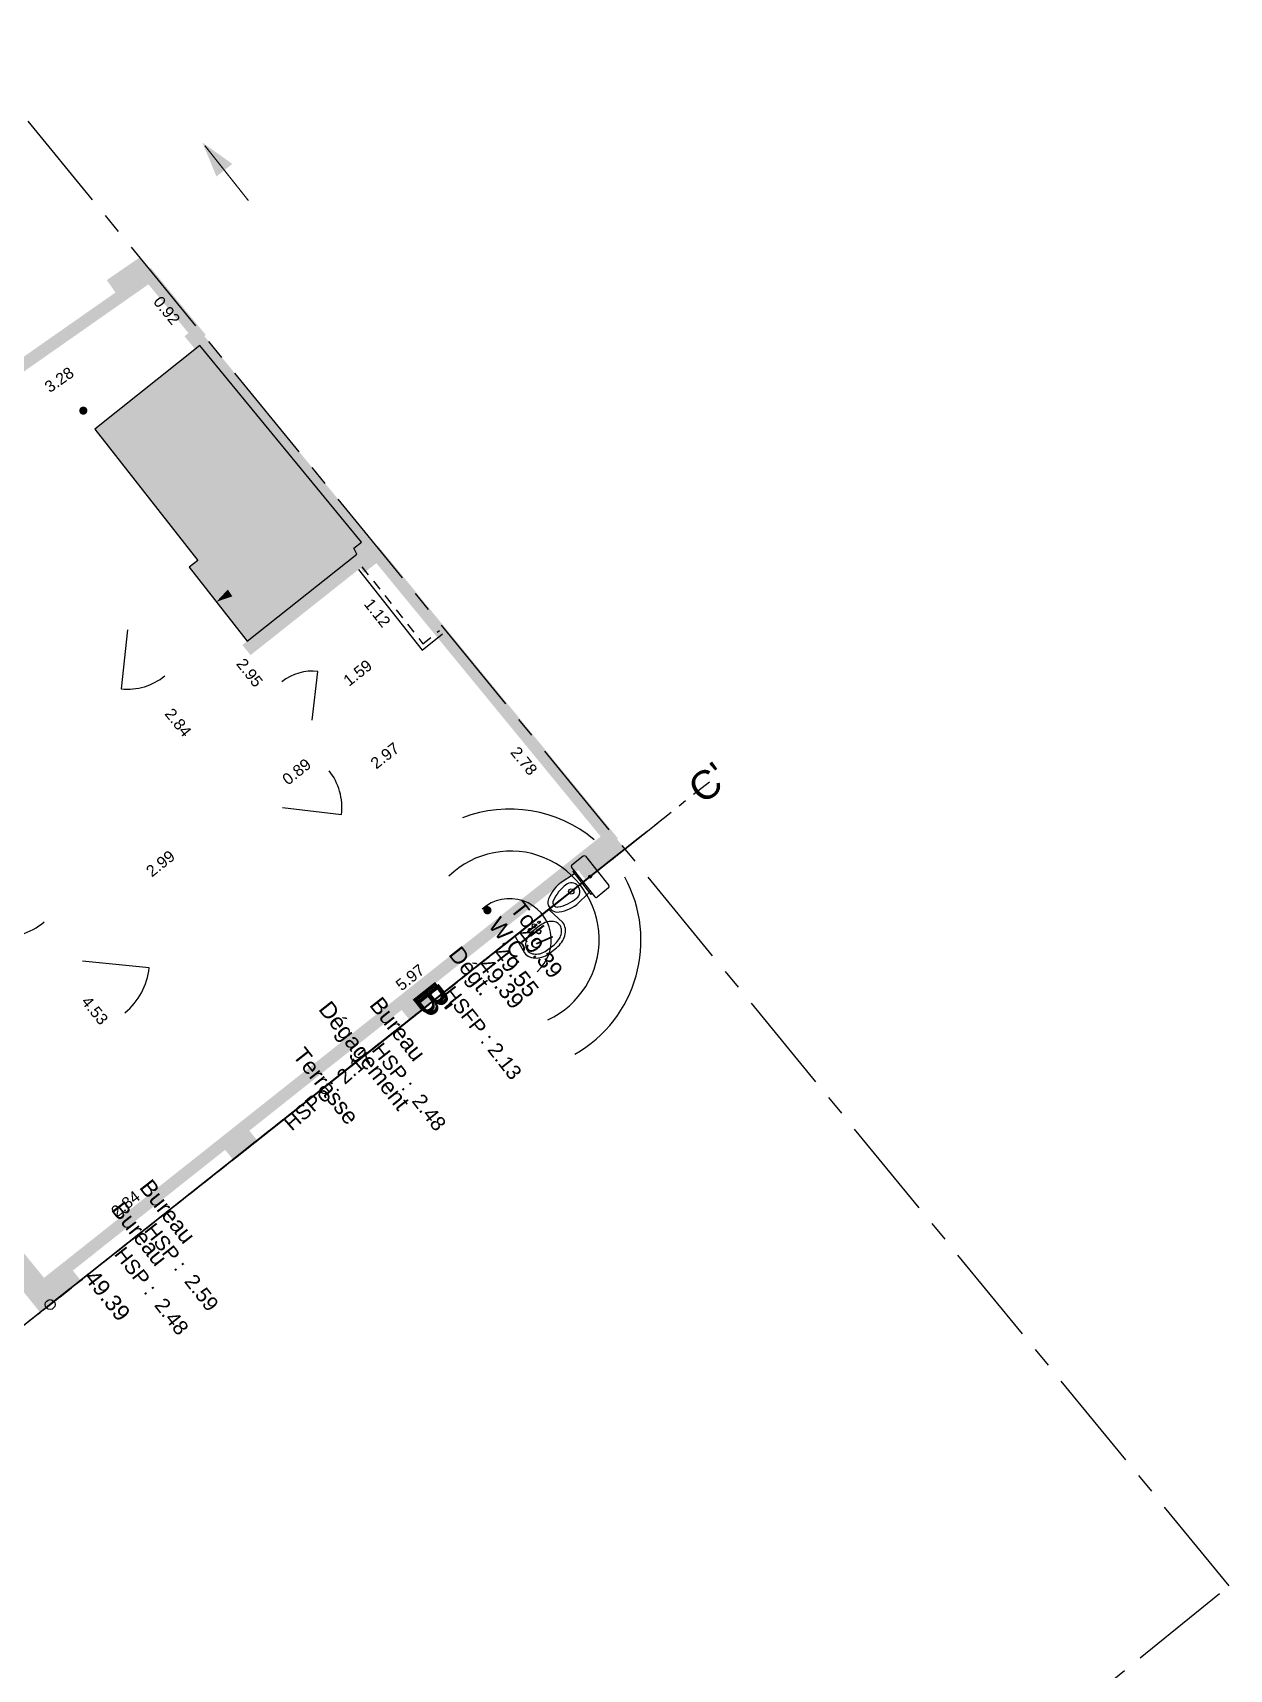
# Model space of a CAD drawing. Header units: metres. Extents: x 1648217.8 to 1648249.8, y 8187334.1 to 8187367.5.
# Drawn here: x 1648235.15 to 1648249.83, y 8187346.57 to 8187366.66 of the extents above; entities that cross this region are included whole.
import ezdxf

# ---------------------------------------------------------------- set-up
doc = ezdxf.new("R2010")
doc.units = ezdxf.units.M
doc.header["$PDMODE"] = 32
doc.header["$PDSIZE"] = 0.02
for name, pattern in [('AXES', [2, 1.25, -0.25, 0.25, -0.25]), ('CACHE2', [0.1875, 0.125, -0.0625]), ('CENTER2', [1.125, 0.75, -0.125, 0.125, -0.125]), ('TIRETPT2', [0.5, 0.25, -0.125, 0, -0.125])]:
    doc.linetypes.add(name, pattern=pattern)
for name, color, linetype in [('GEX_BAT_allege', 161, 'Continuous'), ('GEX_BAT_cloison', 2, 'Continuous'), ('GEX_BAT_escalier_rampe', 6, 'Continuous'), ('GEX_BAT_fenetre', 4, 'Continuous'), ('GEX_BAT_gaine_tremie', 13, 'Continuous'), ('GEX_BAT_garde_corps', 181, 'Continuous'), ('GEX_BAT_linteau_cloison', 3, 'CACHE2'), ('GEX_BAT_linteau_mur', 6, 'CACHE2'), ('GEX_BAT_mur', 1, 'Continuous'), ('GEX_BAT_mur_bas', 150, 'Continuous'), ('GEX_BAT_placard', 21, 'Continuous'), ('GEX_BAT_poutre', 32, 'CACHE2'), ('GEX_MEP_cesure', 11, 'CENTER2'), ('GEX_MEP_trait_de_coupe', 21, 'TIRETPT2'), ('GEX_MEP_txt_cot_alti', 51, 'Continuous'), ('GEX_MEP_txt_cot_plani', 30, 'Continuous'), ('GEX_MEP_txt_design_annexe', 6, 'Continuous'), ('GEX_MEP_txt_designation', 7, 'Continuous'), ('GEX_RES_bat_eau_pluviale', 171, 'Continuous')]:
    doc.layers.add(name, color=color, linetype=linetype)
for name, color, linetype, true_color in [('GEX_EDS_sdp_1-bureau', 1, 'AXES', 0xff0000), ('GEX_EDS_sdp_2-tremie', 7, 'Continuous', 0xffff7f), ('GEX_EQU_sanitaire', 9, 'Continuous', 0x808080), ('GEX_FON_limite_propriete', 1, 'AXES', 0xff0000), ('GEX_MEP_mur_pochage', 7, 'Continuous', 0x999999), ('GEX_MEP_ouvrant_porte', 9, 'Continuous', 0x808080)]:
    doc.layers.add(name, color=color, linetype=linetype, true_color=true_color)
doc.styles.add('G100TXT-cote', font='swissl.ttf')
doc.styles.add('G100TXT-droit', font='swissl.ttf', dxfattribs={"height": 0.2})
doc.styles.add('G100TXT-italic', font='swissli.ttf')
doc.styles.add('G50TXT-droit', font='swissl.ttf', dxfattribs={"height": 0.15})
doc.styles.add('G50TXT-italic', font='swissli.ttf')
doc.dimstyles.new('G100COT-libre', dxfattribs={"dimtxt": 0.14, "dimasz": 0.18, "dimexe": 0.18, "dimexo": 0.2, "dimgap": 0.09, "dimtad": 0, "dimzin": 0, "dimdsep": 46, "dimtxsty": 'G100TXT-cote', "dimblk1": 'OBLIQUE', "dimblk2": 'OBLIQUE', "dimsah": 1, "dimcen": 0.09, "dimse1": 1, "dimse2": 1, "dimsd1": 1, "dimsd2": 1, "dimclrd": 252, "dimaunit": 2, "dimadec": 3, "dimazin": 0, "dimtfac": 1, "dimtix": 1, "dimtofl": 0, "dimtmove": 0, "dimatfit": 3, "dimldrblk": 'OBLIQUE', "dimfxl": 0.18, "dimtolj": 1, "dimtzin": 0, "dimarcsym": 0})

# ---------------------------------------------------------------- blocks, each defined once
blk = doc.blocks.new('WC_c')
at = {"layer": 'GEX_EQU_sanitaire'}
for p, q in [((-0.23, 0), (0.23, 0)), ((-0.25, -0.02), (-0.25, -0.2)), ((0.25, -0.02), (0.25, -0.2)), ((-0.23, -0.22), (0.23, -0.22)), ((-0.18, -0.24), (-0.18, -0.22)), ((-0.18, -0.24), (0.18, -0.24)), ((-0.146, -0.24), (-0.166, -0.451)), ((0.146, -0.24), (0.166, -0.451)), ((0.18, -0.22), (0.18, -0.24))]:
    blk.add_line(p, q, dxfattribs=at)
for centre, radius in [((0, -0.11), 0.0181), ((0, -0.406), 0.0326)]:
    blk.add_circle(centre, radius, dxfattribs=at)
for centre, radius, start, end in [((-0.23, -0.02), 0.02, 90, 180), ((0.23, -0.02), 0.02, 0, 90), ((-0.23, -0.2), 0.02, 180, 270), ((0.23, -0.2), 0.02, 270, 0), ((0, -0.406), 0.106, 0, 180), ((0.298, -0.445), 0.464, 180.7835, 214.5961), ((0.41, -0.414), 0.516, 179.1272, 207.1953), ((-0.41, -0.414), 0.516, 332.8047, 0.8728), ((-0.298, -0.445), 0.464, 325.4039, 359.2165), ((0.002, -0.605), 0.134, 230.3854, 269.1264), ((0, -0.624), 0.0552, 207.1953, 332.8047), ((-0.002, -0.605), 0.134, 270.8736, 309.6146)]:
    blk.add_arc(centre, radius, start, end, dxfattribs=at)
blk = doc.blocks.new('SAN_WC_classique')
at = {"layer": 'GEX_EQU_sanitaire'}
blk.add_blockref('WC_c', (0, 0), dxfattribs=at)
blk = doc.blocks.new('Lav_vc')
at = {"layer": 'GEX_EQU_sanitaire'}
for points in [[(0.267, -0.014, 0.371491), (0.251, 0), (-0.251, 0, 0.371491), (-0.267, -0.014), (-0.3, -0.234, 0.13052), (-0.28, -0.31, 0.001378), (-0.279, -0.311, 0.106642), (-0.22, -0.376, 0.083438), (-0.142, -0.414, 0.072173), (-0.048, -0.428), (0.048, -0.428, 0.072173), (0.142, -0.414, 0.083438), (0.22, -0.376, 0.106642), (0.279, -0.311, 0.131922), (0.3, -0.234)], [(0.129, -0.099, 0.072173), (0.048, -0.088), (-0.048, -0.088, 0.072173), (-0.129, -0.099, 0.083438), (-0.192, -0.13, 0.106642), (-0.238, -0.18, 0.131922), (-0.252, -0.234, 0.131922), (-0.238, -0.287, 0.106642), (-0.192, -0.337, 0.083438), (-0.129, -0.368, 0.072173), (-0.048, -0.38), (0.048, -0.38, 0.072173), (0.129, -0.368, 0.083439), (0.192, -0.337, 0.106641), (0.238, -0.287, 0.131922), (0.252, -0.234, 0.131922), (0.238, -0.18, 0.106642), (0.192, -0.13, 0.083438)], [(-0.085, -0.048, -1), (-0.059, -0.048, -1)], [(0.028, -0.136, -1), (-0.028, -0.136, -1)], [(0.024, -0.136, -1), (-0.024, -0.136, -1)], [(-0.022, -0.044, -1), (0.022, -0.044, -1)], [(0.059, -0.048, -1), (0.085, -0.048, -1)]]:
    blk.add_lwpolyline(points, format="xyb", close=True, dxfattribs=at)
blk = doc.blocks.new('SAN_Lavabo_1vasque_classique')
at = {"layer": 'GEX_EQU_sanitaire'}
blk.add_blockref('Lav_vc', (0, 0), dxfattribs=at)
blk = doc.blocks.new('*D23')
at = {"layer": 'Defpoints', "color": 0, "transparency": 16777216}
for p in [(1648232.532, 8187354.864, 0), (1648235.341, 8187351.322, 0), (1648235.509, 8187351.455)]:
    blk.add_point(p, dxfattribs=at)
at = {"layer": 'GEX_MEP_txt_cot_plani', "color": 0, "transparency": 16777216, "insert": (1648234.105, 8187353.226), "char_height": 0.14, "attachment_point": 5, "rotation": 308.4119, "style": 'G100TXT-cote'}
blk.add_mtext('\\A1;4.52', dxfattribs=at)
blk = doc.blocks.new('_OBLIQUE')
at = {"color": 0, "linetype": 'ByBlock'}
blk.add_line((-0.5, -0.5), (0.5, 0.5), dxfattribs=at)
blk = doc.blocks.new('*D24')
at = {"layer": 'Defpoints', "color": 0, "transparency": 16777216}
for p in [(1648234.62, 8187356.526, 0), (1648234.475, 8187356.407), (1648237.486, 8187353.021, 0)]:
    blk.add_point(p, dxfattribs=at)
at = {"layer": 'GEX_MEP_txt_cot_plani', "color": 0, "transparency": 16777216, "insert": (1648235.908, 8187354.655), "char_height": 0.14, "attachment_point": 5, "rotation": 309.2803, "style": 'G100TXT-cote'}
blk.add_mtext('\\A1;4.53', dxfattribs=at)
blk = doc.blocks.new('*D25')
at = {"layer": 'Defpoints', "color": 0, "transparency": 16777216}
for p in [(1648237.399, 8187353.163), (1648237.501, 8187353.035, 0), (1648235.273, 8187351.268, 0)]:
    blk.add_point(p, dxfattribs=at)
at = {"layer": 'GEX_MEP_txt_cot_plani', "color": 0, "transparency": 16777216, "insert": (1648236.285, 8187352.28), "char_height": 0.14, "attachment_point": 5, "rotation": 38.4119, "style": 'G100TXT-cote'}
blk.add_mtext('\\A1;2.84', dxfattribs=at)
blk = doc.blocks.new('*D26')
at = {"layer": 'Defpoints', "color": 0, "transparency": 16777216}
for p in [(1648242.115, 8187356.914), (1648242.223, 8187356.778, 0), (1648237.548, 8187353.072, 0)]:
    blk.add_point(p, dxfattribs=at)
at = {"layer": 'GEX_MEP_txt_cot_plani', "color": 0, "transparency": 16777216, "insert": (1648239.778, 8187355.06), "char_height": 0.14, "attachment_point": 5, "rotation": 38.4119, "style": 'G100TXT-cote'}
blk.add_mtext('\\A1;5.97', dxfattribs=at)
blk = doc.blocks.new('*D27')
at = {"layer": 'Defpoints', "color": 0, "transparency": 16777216}
for p in [(1648236.22, 8187359.438), (1648237.825, 8187357.087), (1648238.006, 8187357.234)]:
    blk.add_point(p, dxfattribs=at)
at = {"layer": 'GEX_MEP_txt_cot_plani', "color": 0, "transparency": 16777216, "insert": (1648236.931, 8187358.189), "char_height": 0.14, "attachment_point": 5, "rotation": 309.0236, "style": 'G100TXT-cote'}
blk.add_mtext('\\A1;2.84', dxfattribs=at)
blk = doc.blocks.new('*D28')
at = {"layer": 'Defpoints', "color": 0, "transparency": 16777216}
for p in [(1648238.006, 8187357.234), (1648235.543, 8187355.53), (1648235.664, 8187355.377)]:
    blk.add_point(p, dxfattribs=at)
at = {"layer": 'GEX_MEP_txt_cot_plani', "color": 0, "transparency": 16777216, "insert": (1648236.714, 8187356.458), "char_height": 0.14, "attachment_point": 5, "rotation": 38.4119, "style": 'G100TXT-cote'}
blk.add_mtext('\\A1;2.99', dxfattribs=at)
blk = doc.blocks.new('*D29')
at = {"layer": 'Defpoints', "color": 0, "transparency": 16777216}
for p in [(1648240.459, 8187358.928, 0), (1648242.223, 8187356.778, 0), (1648242.056, 8187356.642)]:
    blk.add_point(p, dxfattribs=at)
at = {"layer": 'GEX_MEP_txt_cot_plani', "color": 0, "transparency": 16777216, "insert": (1648241.175, 8187357.717), "char_height": 0.14, "attachment_point": 5, "rotation": 309.3654, "style": 'G100TXT-cote'}
blk.add_mtext('\\A1;2.78', dxfattribs=at)
blk = doc.blocks.new('*D30')
at = {"layer": 'Defpoints', "color": 0, "transparency": 16777216}
for p in [(1648240.459, 8187358.928, 0), (1648238.122, 8187357.092, 0), (1648238.3, 8187356.864)]:
    blk.add_point(p, dxfattribs=at)
at = {"layer": 'GEX_MEP_txt_cot_plani', "color": 0, "transparency": 16777216, "insert": (1648239.469, 8187357.782), "char_height": 0.14, "attachment_point": 5, "rotation": 38.143, "style": 'G100TXT-cote'}
blk.add_mtext('\\A1;2.97', dxfattribs=at)
blk = doc.blocks.new('*D31')
at = {"layer": 'Defpoints', "color": 0, "transparency": 16777216}
for p in [(1648236.896, 8187359.963), (1648237.013, 8187360.055), (1648238.838, 8187357.731)]:
    blk.add_point(p, dxfattribs=at)
at = {"layer": 'GEX_MEP_txt_cot_plani', "color": 0, "transparency": 16777216, "insert": (1648237.808, 8187358.801), "char_height": 0.14, "attachment_point": 5, "rotation": 308.143, "style": 'G100TXT-cote'}
blk.add_mtext('\\A1;2.95', dxfattribs=at)
blk = doc.blocks.new('*D32')
at = {"layer": 'Defpoints', "color": 0, "transparency": 16777216}
for p in [(1648238.734, 8187357.862), (1648238.792, 8187357.789), (1648238.094, 8187357.236)]:
    blk.add_point(p, dxfattribs=at)
at = {"layer": 'GEX_MEP_txt_cot_plani', "color": 0, "transparency": 16777216, "insert": (1648238.385, 8187357.585), "char_height": 0.14, "attachment_point": 5, "rotation": 38.4119, "style": 'G100TXT-cote'}
blk.add_mtext('\\A1;0.89', dxfattribs=at)
blk = doc.blocks.new('*D33')
at = {"layer": 'Defpoints', "color": 0, "transparency": 16777216}
for p in [(1648239.143, 8187360.066), (1648239.724, 8187359.098), (1648239.839, 8187359.188)]:
    blk.add_point(p, dxfattribs=at)
at = {"layer": 'GEX_MEP_txt_cot_plani', "color": 0, "transparency": 16777216, "insert": (1648239.376, 8187359.536), "char_height": 0.14, "attachment_point": 5, "rotation": 308.4119, "style": 'G100TXT-cote'}
blk.add_mtext('\\A1;1.12', dxfattribs=at)
blk = doc.blocks.new('*D34')
at = {"layer": 'Defpoints', "color": 0, "transparency": 16777216}
for p in [(1648239.839, 8187359.188), (1648238.511, 8187358.304), (1648238.593, 8187358.201)]:
    blk.add_point(p, dxfattribs=at)
at = {"layer": 'GEX_MEP_txt_cot_plani', "color": 0, "transparency": 16777216, "insert": (1648239.134, 8187358.798), "char_height": 0.14, "attachment_point": 5, "rotation": 38.4119, "style": 'G100TXT-cote'}
blk.add_mtext('\\A1;1.59', dxfattribs=at)
blk = doc.blocks.new('*D35')
at = {"layer": 'Defpoints', "color": 0, "transparency": 16777216}
for p in [(1648236.58, 8187363.669, 0), (1648236.814, 8187363.335), (1648233.895, 8187361.793)]:
    blk.add_point(p, dxfattribs=at)
at = {"layer": 'GEX_MEP_txt_cot_plani', "color": 0, "transparency": 16777216, "insert": (1648235.471, 8187362.397), "char_height": 0.14, "attachment_point": 5, "rotation": 34.9422, "style": 'G100TXT-cote'}
blk.add_mtext('\\A1;3.28', dxfattribs=at)
blk = doc.blocks.new('*D36')
at = {"layer": 'Defpoints', "color": 0, "transparency": 16777216}
for p in [(1648236.499, 8187363.603), (1648236.58, 8187363.669), (1648237.164, 8187362.958)]:
    blk.add_point(p, dxfattribs=at)
at = {"layer": 'GEX_MEP_txt_cot_plani', "color": 0, "transparency": 16777216, "insert": (1648236.791, 8187363.247), "char_height": 0.14, "attachment_point": 5, "rotation": 309.3798, "style": 'G100TXT-cote'}
blk.add_mtext('\\A1;0.92', dxfattribs=at)

msp = doc.modelspace()

# ---------------------------------------------------------------- hatches: boundary and pattern name
at = {"layer": 'GEX_EDS_sdp_2-tremie'}
h = msp.add_hatch(color=256, dxfattribs=at)
h.dxf.hatch_style = 1
h.paths.add_polyline_path([(1648237.066, 8187360.097), (1648237.734, 8187359.245), (1648237.779, 8187359.189), (1648239.123, 8187360.254), (1648239.089, 8187360.33), (1648239.183, 8187360.404), (1648237.198, 8187362.819), (1648235.908, 8187361.789), (1648237.171, 8187360.18)])
at = {"layer": 'GEX_MEP_mur_pochage'}
h = msp.add_hatch(color=256, dxfattribs=at)
h.dxf.hatch_style = 1
h.paths.add_polyline_path([(1648236.204, 8187363.407), (1648236.58, 8187363.669), (1648237.164, 8187362.958), (1648237.115, 8187362.919), (1648239.182, 8187360.403), (1648239.072, 8187360.316), (1648239.123, 8187360.254), (1648237.719, 8187359.141), (1648237.819, 8187359.016), (1648239.375, 8187360.25), (1648242.223, 8187356.778), (1648241.792, 8187356.437), (1648241.935, 8187356.257), (1648242.415, 8187356.637), (1648242.238, 8187356.853), (1648236.46, 8187363.899), (1648236.055, 8187363.62)])
h = msp.add_hatch(color=256, dxfattribs=at)
h.dxf.hatch_style = 1
h.paths.add_polyline_path([(1648230.975, 8187356.132), (1648230.508, 8187355.805), (1648230.658, 8187355.591), (1648231.14, 8187355.928), (1648233.753, 8187352.71), (1648233.232, 8187352.348), (1648233.38, 8187352.135), (1648233.949, 8187352.529), (1648235.239, 8187350.947), (1648235.735, 8187351.341), (1648235.592, 8187351.521), (1648235.273, 8187351.268), (1648232.538, 8187354.623), (1648232.654, 8187354.714), (1648232.368, 8187355.066), (1648232.234, 8187354.962), (1648229.297, 8187358.58), (1648229.482, 8187358.71), (1648229.334, 8187358.923), (1648229.133, 8187358.783), (1648228.054, 8187360.112), (1648227.286, 8187359.575), (1648227.435, 8187359.362), (1648228.021, 8187359.772)])
h = msp.add_hatch(color=256, dxfattribs=at)
h.dxf.hatch_style = 1
h.paths.add_polyline_path([(1648240.067, 8187354.775), (1648239.924, 8187354.955), (1648239.627, 8187354.72), (1648239.769, 8187354.54)])
h = msp.add_hatch(color=256, dxfattribs=at)
h.dxf.hatch_style = 1
h.paths.add_polyline_path([(1648237.901, 8187353.058), (1648237.758, 8187353.238), (1648237.461, 8187353.003), (1648237.604, 8187352.822)])

# ---------------------------------------------------------------- linework, layer by layer
at = {"layer": 'GEX_BAT_allege', "lineweight": 20, "extrusion": (-0.000986455, -0.000782189, 0.999999)}
for p in [(1648242.031, 8187356.333), (1648235.653, 8187351.277)]:
    msp.add_line(p, (1648235.653, 8187351.277), dxfattribs=at)
at = {"layer": 'GEX_BAT_allege', "lineweight": 20}
msp.add_line((1648242.031, 8187356.333), (1648242.031, 8187356.333), dxfattribs=at)
at = {"layer": 'GEX_BAT_cloison'}
for p, q in [((1648240.896, 8187355.433), (1648242.219, 8187356.482)), ((1648240.927, 8187355.458), (1648242.22, 8187356.483)), ((1648242.266, 8187356.52), (1648242.329, 8187356.569)), ((1648242.266, 8187356.52), (1648242.266, 8187356.519)), ((1648240.829, 8187355.38), (1648242.075, 8187356.368)), ((1648240.84, 8187355.389), (1648242.075, 8187356.368)), ((1648240.888, 8187355.427), (1648239.435, 8187354.275)), ((1648240.919, 8187355.452), (1648240.029, 8187354.746)), ((1648240.652, 8187355.24), (1648240.84, 8187355.389)), ((1648240.652, 8187355.24), (1648240.751, 8187355.318)), ((1648240.75, 8187355.318), (1648240.829, 8187355.38)), ((1648240.75, 8187355.318), (1648240.829, 8187355.38)), ((1648240.75, 8187355.318), (1648240.75, 8187355.318)), ((1648240.75, 8187355.318), (1648240.751, 8187355.318)), ((1648240.829, 8187355.38), (1648240.829, 8187355.38)), ((1648240.829, 8187355.38), (1648240.829, 8187355.38)), ((1648240.84, 8187355.389), (1648240.84, 8187355.389)), ((1648240.896, 8187355.433), (1648240.888, 8187355.427)), ((1648240.927, 8187355.458), (1648240.919, 8187355.452)), ((1648240.652, 8187355.24), (1648240.652, 8187355.24)), ((1648237.655, 8187352.864), (1648239.998, 8187354.721)), ((1648237.656, 8187352.865), (1648239.999, 8187354.722)), ((1648239.974, 8187354.702), (1648239.435, 8187354.275)), ((1648239.974, 8187354.702), (1648239.975, 8187354.703)), ((1648239.975, 8187354.703), (1648240.03, 8187354.747)), ((1648239.981, 8187354.708), (1648240.036, 8187354.752)), ((1648239.981, 8187354.708), (1648239.998, 8187354.721)), ((1648239.999, 8187354.722), (1648240, 8187354.723)), ((1648240, 8187354.723), (1648240.08, 8187354.786)), ((1648240.029, 8187354.746), (1648240.03, 8187354.747)), ((1648240.036, 8187354.752), (1648240.054, 8187354.766)), ((1648240.054, 8187354.766), (1648240.08, 8187354.786)), ((1648240.08, 8187354.786), (1648240.08, 8187354.786)), ((1648239.643, 8187354.44), (1648239.693, 8187354.479)), ((1648239.581, 8187354.391), (1648238.816, 8187353.785)), ((1648239.643, 8187354.44), (1648238.864, 8187353.822)), ((1648239.435, 8187354.275), (1648239.435, 8187354.275)), ((1648239.581, 8187354.391), (1648239.63, 8187354.43)), ((1648238.864, 8187353.822), (1648238.816, 8187353.785)), ((1648238.444, 8187353.489), (1648237.634, 8187352.848)), ((1648238.444, 8187353.489), (1648238.396, 8187353.452)), ((1648238.396, 8187353.452), (1648237.571, 8187352.798)), ((1648237.61, 8187352.828), (1648237.657, 8187352.865)), ((1648237.62, 8187352.836), (1648237.667, 8187352.873)), ((1648237.655, 8187352.864), (1648237.649, 8187352.859)), ((1648237.657, 8187352.865), (1648237.656, 8187352.865)), ((1648237.691, 8187352.892), (1648237.667, 8187352.873)), ((1648235.482, 8187351.142), (1648237.589, 8187352.812)), ((1648235.482, 8187351.142), (1648237.573, 8187352.799)), ((1648237.573, 8187352.799), (1648237.571, 8187352.798)), ((1648237.592, 8187352.814), (1648237.589, 8187352.812)), ((1648237.592, 8187352.814), (1648237.639, 8187352.851)), ((1648237.602, 8187352.822), (1648237.649, 8187352.859)), ((1648237.61, 8187352.828), (1648237.602, 8187352.822)), ((1648237.644, 8187352.855), (1648237.62, 8187352.836)), ((1648237.639, 8187352.851), (1648237.634, 8187352.848))]:
    msp.add_line(p, q, dxfattribs=at)
at = {"layer": 'GEX_BAT_escalier_rampe'}
for p, q in [((1648241.401, 8187355.833), (1648242.241, 8187356.5)), ((1648241.288, 8187355.744), (1648242.001, 8187356.309)), ((1648241.365, 8187355.805), (1648242.187, 8187356.457)), ((1648241.388, 8187355.823), (1648242.21, 8187356.475)), ((1648241.74, 8187356.102), (1648241.199, 8187355.673)), ((1648241.099, 8187355.594), (1648241.414, 8187355.844)), ((1648240.919, 8187355.452), (1648241.018, 8187355.53)), ((1648240.923, 8187355.455), (1648240.985, 8187355.504)), ((1648240.947, 8187355.474), (1648240.985, 8187355.504)), ((1648240.999, 8187355.515), (1648241.109, 8187355.602)), ((1648240.81, 8187355.365), (1648240.814, 8187355.368))]:
    msp.add_line(p, q, dxfattribs=at)
at = {"layer": 'GEX_BAT_escalier_rampe', "lineweight": 20}
for p, q in [((1648242.074, 8187356.367), (1648241.312, 8187355.763)), ((1648241.849, 8187356.189), (1648241.247, 8187355.712)), ((1648241.579, 8187355.975), (1648241.166, 8187355.647)), ((1648241.26, 8187355.722), (1648241.085, 8187355.583))]:
    msp.add_line(p, q, dxfattribs=at)
at = {"layer": 'GEX_BAT_escalier_rampe', "elevation": 0}
msp.add_lwpolyline([(1648237.4, 8187359.671, 0, 0.1, 0), (1648237.568, 8187359.78, 0, 0, 0)], format="xyseb", dxfattribs=at)
at = {"layer": 'GEX_BAT_escalier_rampe'}
for centre, radius, start, end in [((1648241, 8187355.516), 1.611, 50.0062, 111.1065), ((1648241.012, 8187355.525), 1.086, 294.8338, 134.2476), ((1648241, 8187355.516), 1.611, 299.7298, 28.7827), ((1648241, 8187355.516), 0.511, 310.9803, 131.4268)]:
    msp.add_arc(centre, radius, start, end, dxfattribs=at)
at = {"layer": 'GEX_BAT_fenetre', "lineweight": 20}
for p, q in [((1648241.896, 8187356.226), (1648240.019, 8187354.738)), ((1648241.9, 8187356.229), (1648240.022, 8187354.741)), ((1648241.935, 8187356.257), (1648240.066, 8187354.776)), ((1648241.935, 8187356.257), (1648240.066, 8187354.776)), ((1648241.833, 8187356.176), (1648241.836, 8187356.179)), ((1648241.872, 8187356.207), (1648241.875, 8187356.21)), ((1648240.965, 8187355.488), (1648240.968, 8187355.49)), ((1648240.933, 8187355.463), (1648240.937, 8187355.466)), ((1648240.034, 8187354.75), (1648240.037, 8187354.752)), ((1648240.073, 8187354.781), (1648240.076, 8187354.783)), ((1648240.12, 8187354.818), (1648240.123, 8187354.821)), ((1648239.769, 8187354.54), (1648237.9, 8187353.059)), ((1648239.769, 8187354.54), (1648237.9, 8187353.059)), ((1648239.628, 8187354.428), (1648237.751, 8187352.94)), ((1648239.631, 8187354.431), (1648237.754, 8187352.943)), ((1648239.565, 8187354.378), (1648239.568, 8187354.38)), ((1648239.604, 8187354.409), (1648239.607, 8187354.411)), ((1648238.665, 8187353.665), (1648238.668, 8187353.667)), ((1648238.696, 8187353.689), (1648238.7, 8187353.692)), ((1648237.765, 8187352.952), (1648237.769, 8187352.954)), ((1648237.805, 8187352.983), (1648237.808, 8187352.985)), ((1648237.851, 8187353.02), (1648237.855, 8187353.022)), ((1648237.603, 8187352.823), (1648235.734, 8187351.341)), ((1648237.603, 8187352.823), (1648235.734, 8187351.341)), ((1648237.36, 8187352.63), (1648235.482, 8187351.142)), ((1648237.363, 8187352.632), (1648235.486, 8187351.144)), ((1648237.296, 8187352.579), (1648237.299, 8187352.582)), ((1648237.335, 8187352.611), (1648237.339, 8187352.613)), ((1648236.397, 8187351.866), (1648236.4, 8187351.869)), ((1648236.428, 8187351.891), (1648236.431, 8187351.894)), ((1648235.497, 8187351.153), (1648235.5, 8187351.156)), ((1648235.536, 8187351.184), (1648235.539, 8187351.187)), ((1648235.583, 8187351.221), (1648235.586, 8187351.224))]:
    msp.add_line(p, q, dxfattribs=at)
at = {"layer": 'GEX_BAT_fenetre', "lineweight": 20, "extrusion": (-0.000986455, -0.000782189, 0.999999)}
for p, q in [((1648241.833, 8187356.176), (1648241.833, 8187356.176)), ((1648241.873, 8187356.207), (1648241.873, 8187356.207)), ((1648241.912, 8187356.238), (1648241.912, 8187356.238)), ((1648240.973, 8187355.495), (1648240.973, 8187355.495)), ((1648241.012, 8187355.526), (1648241.012, 8187355.526)), ((1648240.113, 8187354.813), (1648240.113, 8187354.813)), ((1648239.707, 8187354.49), (1648239.707, 8187354.49)), ((1648239.746, 8187354.521), (1648239.746, 8187354.521)), ((1648239.668, 8187354.459), (1648239.668, 8187354.459)), ((1648238.807, 8187353.778), (1648238.807, 8187353.778)), ((1648238.846, 8187353.809), (1648238.846, 8187353.809)), ((1648237.947, 8187353.096), (1648237.947, 8187353.096)), ((1648237.502, 8187352.742), (1648237.502, 8187352.742)), ((1648237.541, 8187352.773), (1648237.541, 8187352.773)), ((1648237.58, 8187352.804), (1648237.58, 8187352.804)), ((1648236.641, 8187352.061), (1648236.641, 8187352.061)), ((1648236.681, 8187352.092), (1648236.681, 8187352.092)), ((1648235.781, 8187351.379), (1648235.781, 8187351.379))]:
    msp.add_line(p, q, dxfattribs=at)
at = {"layer": 'GEX_BAT_gaine_tremie', "linetype": 'CACHE2'}
msp.add_lwpolyline([(1648239.187, 8187360.101), (1648239.935, 8187359.157), (1648240.139, 8187359.319)], dxfattribs=at)
at = {"layer": 'GEX_BAT_gaine_tremie'}
msp.add_lwpolyline([(1648239.143, 8187360.066), (1648239.926, 8187359.079), (1648240.174, 8187359.276)], dxfattribs=at)
at = {"layer": 'GEX_BAT_garde_corps', "lineweight": 20}
for p, q in [((1648242.33, 8187356.57), (1648235.176, 8187350.899)), ((1648242.281, 8187356.531), (1648235.221, 8187350.934)), ((1648242.247, 8187356.504), (1648242.294, 8187356.541)), ((1648242.281, 8187356.531), (1648242.247, 8187356.504)), ((1648242.33, 8187356.57), (1648242.294, 8187356.541)), ((1648235.176, 8187350.899), (1648235.152, 8187350.88)), ((1648235.221, 8187350.934), (1648235.199, 8187350.917))]:
    msp.add_line(p, q, dxfattribs=at)
at = {"layer": 'GEX_BAT_linteau_cloison'}
for p, q in [((1648240.75, 8187355.318), (1648240.75, 8187355.318)), ((1648240.829, 8187355.38), (1648240.829, 8187355.38)), ((1648240.08, 8187354.786), (1648240.652, 8187355.24)), ((1648240.652, 8187355.24), (1648240.08, 8187354.786)), ((1648239.975, 8187354.703), (1648239.981, 8187354.708)), ((1648240.036, 8187354.752), (1648240.03, 8187354.747)), ((1648238.816, 8187353.785), (1648238.396, 8187353.452)), ((1648238.444, 8187353.489), (1648238.864, 8187353.822)), ((1648237.657, 8187352.865), (1648237.667, 8187352.873)), ((1648237.592, 8187352.814), (1648237.602, 8187352.822)), ((1648237.62, 8187352.836), (1648237.61, 8187352.828)), ((1648237.649, 8187352.859), (1648237.639, 8187352.851))]:
    msp.add_line(p, q, dxfattribs=at)
at = {"layer": 'GEX_BAT_linteau_mur', "lineweight": 20}
for p, q in [((1648241.909, 8187356.236), (1648240.031, 8187354.748)), ((1648241.935, 8187356.257), (1648240.066, 8187354.776)), ((1648239.769, 8187354.54), (1648237.9, 8187353.059)), ((1648239.64, 8187354.438), (1648237.763, 8187352.95)), ((1648237.603, 8187352.823), (1648235.734, 8187351.341)), ((1648237.372, 8187352.64), (1648235.495, 8187351.151))]:
    msp.add_line(p, q, dxfattribs=at)
at = {"layer": 'GEX_BAT_mur', "extrusion": (-0.000986455, -0.000782189, 0.999999)}
for p, q in [((1648242.453, 8187356.667), (1648242.812, 8187356.952)), ((1648242.633, 8187356.81), (1648242.812, 8187356.952)), ((1648242.453, 8187356.667), (1648242.453, 8187356.667)), ((1648241.935, 8187356.257), (1648241.935, 8187356.257)), ((1648240.066, 8187354.776), (1648240.066, 8187354.776)), ((1648239.769, 8187354.54), (1648239.769, 8187354.54)), ((1648237.9, 8187353.059), (1648237.9, 8187353.059)), ((1648237.603, 8187352.823), (1648237.603, 8187352.823)), ((1648235.734, 8187351.341), (1648235.734, 8187351.341)), ((1648235.369, 8187351.052), (1648235.415, 8187351.089)), ((1648235.216, 8187350.931), (1648235.238, 8187350.948))]:
    msp.add_line(p, q, dxfattribs=at)
at = {"layer": 'GEX_BAT_mur', "linetype": 'CACHE2'}
for p, q in [((1648242.538, 8187356.735), (1648242.402, 8187356.627)), ((1648242.633, 8187356.81), (1648242.538, 8187356.735))]:
    msp.add_line(p, q, dxfattribs=at)
at = {"layer": 'GEX_BAT_mur', "linetype": 'CACHE2', "extrusion": (-0.000986455, -0.000782189, 0.999999)}
msp.add_line((1648242.633, 8187356.81), (1648242.633, 8187356.81), dxfattribs=at)
at = {"layer": 'GEX_BAT_mur'}
for p, q in [((1648242.307, 8187356.551), (1648240.75, 8187355.318)), ((1648242.255, 8187356.511), (1648241.896, 8187356.226)), ((1648242.322, 8187356.564), (1648241.909, 8187356.236)), ((1648241.935, 8187356.257), (1648242.453, 8187356.667)), ((1648241.935, 8187356.257), (1648242.366, 8187356.598)), ((1648242.264, 8187356.517), (1648242.153, 8187356.43)), ((1648242.219, 8187356.482), (1648242.268, 8187356.52)), ((1648242.263, 8187356.517), (1648242.219, 8187356.482)), ((1648242.268, 8187356.52), (1648242.255, 8187356.511)), ((1648242.366, 8187356.598), (1648242.307, 8187356.551)), ((1648242.399, 8187356.625), (1648242.317, 8187356.56)), ((1648242.317, 8187356.56), (1648242.322, 8187356.564)), ((1648242.154, 8187356.43), (1648240.75, 8187355.318)), ((1648242.154, 8187356.43), (1648242.153, 8187356.43)), ((1648241.896, 8187356.226), (1648241.909, 8187356.236)), ((1648240.75, 8187355.318), (1648240.75, 8187355.318)), ((1648240.019, 8187354.738), (1648239.628, 8187354.428)), ((1648240.031, 8187354.748), (1648239.64, 8187354.438)), ((1648240.066, 8187354.776), (1648239.769, 8187354.54)), ((1648240.066, 8187354.776), (1648239.769, 8187354.54)), ((1648240.019, 8187354.738), (1648240.031, 8187354.748)), ((1648239.628, 8187354.428), (1648239.64, 8187354.438)), ((1648237.751, 8187352.94), (1648237.36, 8187352.63)), ((1648237.763, 8187352.95), (1648237.372, 8187352.64)), ((1648237.9, 8187353.059), (1648237.603, 8187352.823)), ((1648237.9, 8187353.059), (1648237.603, 8187352.823)), ((1648237.751, 8187352.94), (1648237.763, 8187352.95)), ((1648237.36, 8187352.63), (1648237.372, 8187352.64)), ((1648235.734, 8187351.341), (1648235.238, 8187350.948)), ((1648235.734, 8187351.341), (1648235.415, 8187351.089)), ((1648235.495, 8187351.151), (1648235.303, 8187350.999)), ((1648235.482, 8187351.142), (1648235.305, 8187351.001)), ((1648235.347, 8187351.035), (1648235.48, 8187351.14)), ((1648235.484, 8187351.143), (1648235.369, 8187351.052)), ((1648235.48, 8187351.14), (1648235.484, 8187351.143)), ((1648235.482, 8187351.142), (1648235.495, 8187351.151)), ((1648235.287, 8187350.987), (1648234.555, 8187350.406)), ((1648235.146, 8187350.875), (1648235.183, 8187350.905)), ((1648235.287, 8187350.987), (1648235.303, 8187350.999)), ((1648235.305, 8187351.001), (1648235.347, 8187351.035))]:
    msp.add_line(p, q, dxfattribs=at)
at = {"layer": 'GEX_BAT_mur', "lineweight": 20}
for p, q in [((1648235.216, 8187350.931), (1648234.675, 8187350.501)), ((1648235.183, 8187350.905), (1648234.688, 8187350.512))]:
    msp.add_line(p, q, dxfattribs=at)
at = {"layer": 'GEX_BAT_mur_bas'}
for p, q in [((1648242.4, 8187356.625), (1648235.28, 8187350.981)), ((1648242.25, 8187356.507), (1648235.282, 8187350.983)), ((1648242.266, 8187356.52), (1648242.25, 8187356.507)), ((1648242.411, 8187356.634), (1648242.399, 8187356.625)), ((1648242.411, 8187356.634), (1648242.4, 8187356.625)), ((1648242.213, 8187356.477), (1648235.402, 8187351.078)), ((1648242.214, 8187356.478), (1648242.198, 8187356.465)), ((1648235.272, 8187350.975), (1648227.328, 8187344.677)), ((1648235.279, 8187350.98), (1648235.091, 8187350.831)), ((1648235.279, 8187350.98), (1648235.272, 8187350.975)), ((1648235.279, 8187350.98), (1648235.281, 8187350.982)), ((1648235.281, 8187350.982), (1648235.287, 8187350.987)), ((1648235.315, 8187351.009), (1648235.307, 8187351.003)), ((1648235.346, 8187351.033), (1648235.364, 8187351.048)), ((1648235.365, 8187351.049), (1648235.366, 8187351.049))]:
    msp.add_line(p, q, dxfattribs=at)
at = {"layer": 'GEX_BAT_placard'}
for p, q in [((1648241.561, 8187355.96), (1648242.266, 8187356.52)), ((1648241.561, 8187355.96), (1648242.266, 8187356.52)), ((1648242.266, 8187356.519), (1648241.561, 8187355.96)), ((1648241.545, 8187355.948), (1648240.84, 8187355.389)), ((1648241.545, 8187355.948), (1648240.84, 8187355.389)), ((1648240.84, 8187355.389), (1648241.545, 8187355.948)), ((1648241.545, 8187355.948), (1648241.561, 8187355.96)), ((1648241.545, 8187355.948), (1648241.545, 8187355.948)), ((1648241.561, 8187355.96), (1648241.561, 8187355.96)), ((1648235.621, 8187351.252), (1648235.333, 8187351.023)), ((1648235.607, 8187351.241), (1648235.333, 8187351.023)), ((1648235.607, 8187351.241), (1648235.347, 8187351.035)), ((1648235.48, 8187351.14), (1648235.621, 8187351.252)), ((1648235.607, 8187351.241), (1648235.621, 8187351.252))]:
    msp.add_line(p, q, dxfattribs=at)
at = {"layer": 'GEX_BAT_poutre'}
for p, q in [((1648240.05, 8187354.763), (1648240.75, 8187355.318)), ((1648240.053, 8187354.765), (1648240.75, 8187355.318)), ((1648237.634, 8187352.848), (1648239.995, 8187354.719)), ((1648237.638, 8187352.85), (1648239.998, 8187354.721)), ((1648235.481, 8187351.141), (1648237.572, 8187352.798)), ((1648235.483, 8187351.143), (1648237.591, 8187352.813)), ((1648235.438, 8187351.107), (1648235.48, 8187351.14))]:
    msp.add_line(p, q, dxfattribs=at)
at = {"layer": 'GEX_EDS_sdp_1-bureau', "const_width": 0.15}
msp.add_lwpolyline([(1648236.58, 8187363.669), (1648229.204, 8187358.505), (1648233.851, 8187352.778), (1648233.973, 8187352.863), (1648235.273, 8187351.268), (1648242.223, 8187356.778), (1648239.375, 8187360.25), (1648239.224, 8187360.131), (1648239.072, 8187360.316), (1648239.182, 8187360.403), (1648237.115, 8187362.919), (1648237.164, 8187362.958)], close=True, dxfattribs=at)
at = {"layer": 'GEX_EDS_sdp_2-tremie'}
msp.add_lwpolyline([(1648237.066, 8187360.097), (1648237.734, 8187359.245), (1648237.779, 8187359.189), (1648239.123, 8187360.254), (1648239.089, 8187360.33), (1648239.183, 8187360.404), (1648237.198, 8187362.819), (1648235.908, 8187361.789), (1648237.171, 8187360.18)], close=True, dxfattribs=at)
at = {"layer": 'GEX_FON_limite_propriete'}
msp.add_lwpolyline([(1648218.427, 8187355.759), (1648234.712, 8187335.718), (1648242.438, 8187341.782), (1648242.521, 8187341.677), (1648249.831, 8187347.593), (1648234.199, 8187366.656), (1648218.427, 8187355.759)], close=True, dxfattribs=at)
at = {"layer": 'GEX_MEP_cesure', "extrusion": (-0.000986455, -0.000782189, 0.999999)}
msp.add_line((1648242.812, 8187356.952), (1648242.812, 8187356.952), dxfattribs=at)
at = {"layer": 'GEX_MEP_ouvrant_porte'}
for points in [[(1648236.308, 8187359.329), (1648236.232, 8187358.603, 0.198912), (1648236.768, 8187358.762, 0.198912)], [(1648238.577, 8187358.22), (1648238.646, 8187358.816, 0.198912), (1648238.205, 8187358.69, 0.198912)]]:
    msp.add_lwpolyline(points, format="xyb", dxfattribs=at)
at = {"layer": 'GEX_MEP_ouvrant_porte', "elevation": 0}
for points in [[(1648238.211, 8187357.145), (1648238.936, 8187357.061, 0.198912), (1648238.783, 8187357.598, 0.198912)], [(1648234.762, 8187356.383), (1648234.68, 8187355.557, 0.198912), (1648235.288, 8187355.741, 0.198912)], [(1648236.278, 8187354.626, 0.198912), (1648236.574, 8187355.179), (1648235.758, 8187355.26)]]:
    msp.add_lwpolyline(points, format="xyb", dxfattribs=at)
at = {"layer": 'GEX_MEP_trait_de_coupe', "lineweight": 0}
msp.add_line((1648243.451, 8187357.459), (1648225.699, 8187343.386), dxfattribs=at)
at = {"layer": 'GEX_MEP_trait_de_coupe', "lineweight": 20}
msp.add_line((1648241.025, 8187355.535), (1648241.025, 8187355.535), dxfattribs=at)
at = {"layer": 'GEX_MEP_trait_de_coupe', "linetype": 'Continuous', "lineweight": 0, "flags": 128}
msp.add_lwpolyline([(1648237.228, 8187365.309, 0, 0.248, 0), (1648237.498, 8187364.969, 0.248, 0.248, 0)], format="xyseb", dxfattribs=at)
at = {"layer": 'GEX_MEP_trait_de_coupe', "linetype": 'Continuous', "lineweight": 0, "const_width": 0.015}
msp.add_lwpolyline([(1648237.793, 8187364.596), (1648237.259, 8187365.27)], dxfattribs=at)
at = {"layer": 'GEX_MEP_txt_cot_alti'}
for p, q in [((1648240.891, 8187355.429), (1648240.069, 8187354.778)), ((1648240.069, 8187354.778), (1648240.073, 8187354.781))]:
    msp.add_line(p, q, dxfattribs=at)
at = {"layer": 'GEX_MEP_txt_cot_alti', "const_width": 0.05}
for points in [[(1648235.751, 8187362.037, 1), (1648235.782, 8187361.998, 1)], [(1648240.711, 8187355.905, 1), (1648240.742, 8187355.865, 1)]]:
    msp.add_lwpolyline(points, format="xyb", close=True, dxfattribs=at)
at = {"layer": 'GEX_RES_bat_eau_pluviale', "lineweight": 20}
msp.add_circle((1648235.36, 8187351.045), 0.06, dxfattribs=at)

# ---------------------------------------------------------------- block references
at = {"layer": 'GEX_MEP_txt_cot_plani', "rotation": 308.4119403353409}
msp.add_blockref('SAN_WC_classique', (1648242.074, 8187356.367), dxfattribs=at)
at = {"layer": 'GEX_MEP_txt_cot_plani', "extrusion": (2.11518e-08, -2.68603e-08, 1), "rotation": 38.41194063749138}
msp.add_blockref('SAN_Lavabo_1vasque_classique', (1648241.271, 8187355.73, 0), dxfattribs=at)

# ---------------------------------------------------------------- texts
at = {"layer": 'GEX_MEP_trait_de_coupe', "linetype": 'Continuous', "lineweight": 0, "insert": (1648243.438, 8187357.448), "char_height": 0.35, "attachment_point": 5, "rotation": 38.3969, "line_spacing_factor": 1.186636, "style": 'G100TXT-droit'}
msp.add_mtext("C'", dxfattribs=at)
at = {"layer": 'GEX_MEP_trait_de_coupe', "lineweight": 20, "insert": (1648240.052, 8187354.764), "char_height": 0.35, "attachment_point": 5, "rotation": 308.3969, "line_spacing_factor": 1.186636, "style": 'G50TXT-droit'}
msp.add_mtext("B'", dxfattribs=at)
at = {"layer": 'GEX_MEP_trait_de_coupe', "linetype": 'Continuous', "lineweight": 20, "insert": (1648240.067, 8187354.776), "char_height": 0.35, "attachment_point": 5, "rotation": 308.3969, "line_spacing_factor": 1.186636, "style": 'G100TXT-droit'}
msp.add_mtext('B', dxfattribs=at)
at = {"layer": 'GEX_MEP_txt_cot_alti', "style": 'G50TXT-italic'}
for s, p in [('49.39', (1648241.079, 8187355.578)), ('49.55', (1648240.784, 8187355.345)), ('49.39', (1648240.604, 8187355.202)), ('49.39', (1648235.77, 8187351.37))]:
    msp.add_text(s, height=0.2, rotation=308.143, dxfattribs=at).set_placement(p)
at = {"layer": 'GEX_MEP_txt_cot_alti', "char_height": 0.18, "width": 2.0042, "attachment_point": 1, "style": 'G100TXT-italic'}
for s, insert, rotation in [('HSFP : 2.13', (1648240.316, 8187354.974), 308.143), ('HSPo : 2.17', (1648238.207, 8187353.302), 41.2794), ('HSP :  2.48', (1648239.44, 8187354.279), 308.143), ('HSP :  2.59', (1648236.647, 8187352.065), 308.143), ('HSP :  2.48', (1648236.279, 8187351.773), 308.143)]:
    msp.add_mtext(s, dxfattribs=dict(at, insert=insert, rotation=rotation))
at = {"layer": 'GEX_MEP_txt_design_annexe', "lineweight": 20, "insert": (1648238.745, 8187353.728), "char_height": 0.2, "width": 1.022, "attachment_point": 5, "rotation": 308.143, "style": 'G100TXT-droit'}
msp.add_mtext('Terrasse', dxfattribs=at)
at = {"layer": 'GEX_MEP_txt_designation', "char_height": 0.2, "width": 0.82014, "attachment_point": 5, "rotation": 308.143, "style": 'G100TXT-droit'}
for s, insert in [('Toil./\\PW.C.', (1648241.129, 8187355.618)), ('Dégt.', (1648240.502, 8187355.121)), ('Dégagement', (1648239.193, 8187354.083)), ('Bureau', (1648239.625, 8187354.426)), ('Bureau', (1648236.801, 8187352.187)), ('Bureau', (1648236.456, 8187351.913))]:
    msp.add_mtext(s, dxfattribs=dict(at, insert=insert))

# ---------------------------------------------------------------- dimensions: what is measured, and where the dimension line sits
at = {"layer": 'GEX_MEP_txt_cot_plani'}
for p1, p2, distance, picture, middle in [((1648233.895, 8187361.793), (1648236.58, 8187363.669, 0), -0.408, '*D35', (1648235.471, 8187362.397)), ((1648237.164, 8187362.958), (1648236.58, 8187363.669), 0.105, '*D36', (1648236.791, 8187363.247)), ((1648238.838, 8187357.731), (1648237.013, 8187360.055), 0.149, '*D31', (1648237.808, 8187358.801)), ((1648239.143, 8187360.066), (1648239.839, 8187359.188), -0.146, '*D33', (1648239.376, 8187359.536)), ((1648236.22, 8187359.438), (1648238.006, 8187357.234), -0.234, '*D27', (1648236.931, 8187358.189)), ((1648239.839, 8187359.188), (1648238.593, 8187358.201), -0.132, '*D34', (1648239.134, 8187358.798)), ((1648240.459, 8187358.928, 0), (1648238.122, 8187357.092, 0), 0.289, '*D30', (1648239.469, 8187357.782)), ((1648240.459, 8187358.928, 0), (1648242.223, 8187356.778, 0), -0.215, '*D29', (1648241.175, 8187357.717)), ((1648238.094, 8187357.236), (1648238.792, 8187357.789), 0.093, '*D32', (1648238.385, 8187357.585)), ((1648238.006, 8187357.234), (1648235.664, 8187355.377), -0.195, '*D28', (1648236.714, 8187356.458)), ((1648237.548, 8187353.072, 0), (1648242.223, 8187356.778, 0), 0.172, '*D26', (1648239.778, 8187355.06)), ((1648237.486, 8187353.021, 0), (1648234.62, 8187356.526, 0), 0.187, '*D24', (1648235.908, 8187354.655)), ((1648232.532, 8187354.864, 0), (1648235.341, 8187351.322, 0), 0.215, '*D23', (1648234.105, 8187353.226)), ((1648235.273, 8187351.268, 0), (1648237.501, 8187353.035, 0), 0.164, '*D25', (1648236.285, 8187352.28))]:
    dim = msp.add_aligned_dim(p1=p1, p2=p2, distance=distance, dimstyle='G100COT-libre', dxfattribs=at)
    dim.commit()
    dim.dimension.update_dxf_attribs({"geometry": picture, "text_midpoint": middle})

doc.saveas('drawing.dxf')
